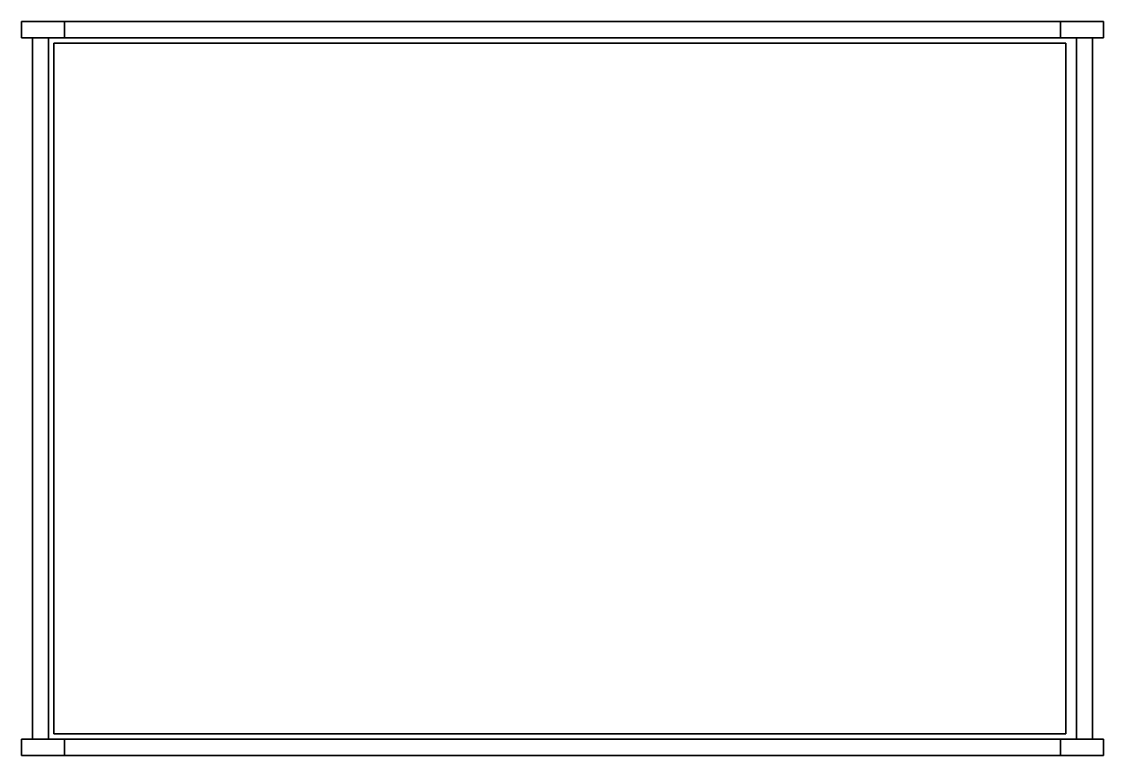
# Model space of a CAD drawing. Extents: x -2 to 0.02, y -0.69 to 0.68.
import ezdxf

# ---------------------------------------------------------------- set-up
doc = ezdxf.new("R2010")
doc.units = 0
doc.header["$MEASUREMENT"] = 0
doc.layers.get('0').update_dxf_attribs({"color": 8, "linetype": 'CONTINUOUS'})

msp = doc.modelspace()

# ---------------------------------------------------------------- meshes
at = {"color": 25}
mesh = msp.add_polymesh((6, 3), dxfattribs=at)
for k, corner in enumerate([(-1.92, 0.655, -0.07), (-1.92, 0.655, -0.42), (-1.92, 0.655, -0.42), (-2, 0.655, -0.07), (-2, 0.655, -0.42), (-2, 0.655, -0.42), (-2, 0.685, -0.07), (-2, 0.685, -0.42), (-2, 0.655, -0.42), (-1.92, 0.685, -0.07), (-1.92, 0.685, -0.42), (-1.92, 0.655, -0.42), (-1.92, 0.685, -0.07), (-1.92, 0.685, -0.07), (-1.92, 0.655, -0.07), (-2, 0.685, -0.07), (-2, 0.685, -0.07), (-2, 0.655, -0.07)]):
    mesh.set_mesh_vertex(divmod(k, 3), corner)
at = {"color": 33}
mesh = msp.add_polymesh((6, 3), dxfattribs=at)
for k, corner in enumerate([(-0.06, 0.655, -0.07), (-0.06, 0.655, -0.15), (-0.06, 0.655, -0.15), (-1.92, 0.655, -0.07), (-1.92, 0.655, -0.15), (-1.92, 0.655, -0.15), (-1.92, 0.685, -0.07), (-1.92, 0.685, -0.15), (-1.92, 0.655, -0.15), (-0.06, 0.685, -0.07), (-0.06, 0.685, -0.15), (-0.06, 0.655, -0.15), (-0.06, 0.685, -0.07), (-0.06, 0.685, -0.07), (-0.06, 0.655, -0.07), (-1.92, 0.685, -0.07), (-1.92, 0.685, -0.07), (-1.92, 0.655, -0.07)]):
    mesh.set_mesh_vertex(divmod(k, 3), corner)
at = {"color": 25}
mesh = msp.add_polymesh((6, 3), dxfattribs=at)
for k, corner in enumerate([(0.02, 0.655, 0.23), (0.02, 0.655, -0.42), (0.02, 0.655, -0.42), (-0.06, 0.655, 0.23), (-0.06, 0.655, -0.42), (-0.06, 0.655, -0.42), (-0.06, 0.685, 0.23), (-0.06, 0.685, -0.42), (-0.06, 0.655, -0.42), (0.02, 0.685, 0.23), (0.02, 0.685, -0.42), (0.02, 0.655, -0.42), (0.02, 0.685, 0.23), (0.02, 0.685, 0.23), (0.02, 0.655, 0.23), (-0.06, 0.685, 0.23), (-0.06, 0.685, 0.23), (-0.06, 0.655, 0.23)]):
    mesh.set_mesh_vertex(divmod(k, 3), corner)
mesh = msp.add_polymesh((6, 3), dxfattribs=at)
for k, corner in enumerate([(-1.98, -0.655, -0.07), (-1.98, -0.655, -0.15), (-1.98, -0.655, -0.15), (-1.98, 0.655, -0.07), (-1.98, 0.655, -0.15), (-1.98, 0.655, -0.15), (-1.95, 0.655, -0.07), (-1.95, 0.655, -0.15), (-1.98, 0.655, -0.15), (-1.95, -0.655, -0.07), (-1.95, -0.655, -0.15), (-1.98, -0.655, -0.15), (-1.95, -0.655, -0.07), (-1.95, -0.655, -0.07), (-1.98, -0.655, -0.07), (-1.95, 0.655, -0.07), (-1.95, 0.655, -0.07), (-1.98, 0.655, -0.07)]):
    mesh.set_mesh_vertex(divmod(k, 3), corner)
mesh = msp.add_polymesh((6, 3), dxfattribs=at)
for k, corner in enumerate([(-0.03, -0.655, 0.08), (-0.03, -0.655), (-0.03, -0.655), (-0.03, 0.655, 0.08), (-0.03, 0.655), (-0.03, 0.655), (0, 0.655, 0.08), (0, 0.655), (-0.03, 0.655), (0, -0.655, 0.08), (0, -0.655), (-0.03, -0.655), (0, -0.655, 0.08), (0, -0.655, 0.08), (-0.03, -0.655, 0.08), (0, 0.655, 0.08), (0, 0.655, 0.08), (-0.03, 0.655, 0.08)]):
    mesh.set_mesh_vertex(divmod(k, 3), corner)
mesh = msp.add_polymesh((6, 3), dxfattribs=at)
for k, corner in enumerate([(-0.03, -0.655, 0.2), (-0.03, -0.655, 0.12), (-0.03, -0.655, 0.12), (-0.03, 0.655, 0.2), (-0.03, 0.655, 0.12), (-0.03, 0.655, 0.12), (0, 0.655, 0.2), (0, 0.655, 0.12), (-0.03, 0.655, 0.12), (0, -0.655, 0.2), (0, -0.655, 0.12), (-0.03, -0.655, 0.12), (0, -0.655, 0.2), (0, -0.655, 0.2), (-0.03, -0.655, 0.2), (0, 0.655, 0.2), (0, 0.655, 0.2), (-0.03, 0.655, 0.2)]):
    mesh.set_mesh_vertex(divmod(k, 3), corner)
at = {"color": 120}
mesh = msp.add_polymesh((6, 3), dxfattribs=at)
for k, corner in enumerate([(-0.05, -0.645), (-0.05, -0.645, -0.12), (-0.05, -0.645, -0.12), (-1.94, -0.645), (-1.94, -0.645, -0.12), (-1.94, -0.645, -0.12), (-1.94, 0.645), (-1.94, 0.645, -0.12), (-1.94, -0.645, -0.12), (-0.05, 0.645), (-0.05, 0.645, -0.12), (-0.05, -0.645, -0.12), (-0.05, 0.645), (-0.05, 0.645), (-0.05, -0.645), (-1.94, 0.645), (-1.94, 0.645), (-1.94, -0.645)]):
    mesh.set_mesh_vertex(divmod(k, 3), corner)
at = {"color": 25}
mesh = msp.add_polymesh((6, 3), dxfattribs=at)
for k, corner in enumerate([(-1.92, -0.685, -0.07), (-1.92, -0.685, -0.42), (-1.92, -0.685, -0.42), (-2, -0.685, -0.07), (-2, -0.685, -0.42), (-2, -0.685, -0.42), (-2, -0.655, -0.07), (-2, -0.655, -0.42), (-2, -0.685, -0.42), (-1.92, -0.655, -0.07), (-1.92, -0.655, -0.42), (-1.92, -0.685, -0.42), (-1.92, -0.655, -0.07), (-1.92, -0.655, -0.07), (-1.92, -0.685, -0.07), (-2, -0.655, -0.07), (-2, -0.655, -0.07), (-2, -0.685, -0.07)]):
    mesh.set_mesh_vertex(divmod(k, 3), corner)
at = {"color": 33}
mesh = msp.add_polymesh((6, 3), dxfattribs=at)
for k, corner in enumerate([(-0.06, -0.685, -0.07), (-0.06, -0.685, -0.15), (-0.06, -0.685, -0.15), (-1.92, -0.685, -0.07), (-1.92, -0.685, -0.15), (-1.92, -0.685, -0.15), (-1.92, -0.655, -0.07), (-1.92, -0.655, -0.15), (-1.92, -0.685, -0.15), (-0.06, -0.655, -0.07), (-0.06, -0.655, -0.15), (-0.06, -0.685, -0.15), (-0.06, -0.655, -0.07), (-0.06, -0.655, -0.07), (-0.06, -0.685, -0.07), (-1.92, -0.655, -0.07), (-1.92, -0.655, -0.07), (-1.92, -0.685, -0.07)]):
    mesh.set_mesh_vertex(divmod(k, 3), corner)
at = {"color": 25}
mesh = msp.add_polymesh((6, 3), dxfattribs=at)
for k, corner in enumerate([(0.02, -0.685, 0.23), (0.02, -0.685, -0.42), (0.02, -0.685, -0.42), (-0.06, -0.685, 0.23), (-0.06, -0.685, -0.42), (-0.06, -0.685, -0.42), (-0.06, -0.655, 0.23), (-0.06, -0.655, -0.42), (-0.06, -0.685, -0.42), (0.02, -0.655, 0.23), (0.02, -0.655, -0.42), (0.02, -0.685, -0.42), (0.02, -0.655, 0.23), (0.02, -0.655, 0.23), (0.02, -0.685, 0.23), (-0.06, -0.655, 0.23), (-0.06, -0.655, 0.23), (-0.06, -0.685, 0.23)]):
    mesh.set_mesh_vertex(divmod(k, 3), corner)

doc.saveas('drawing.dxf')
